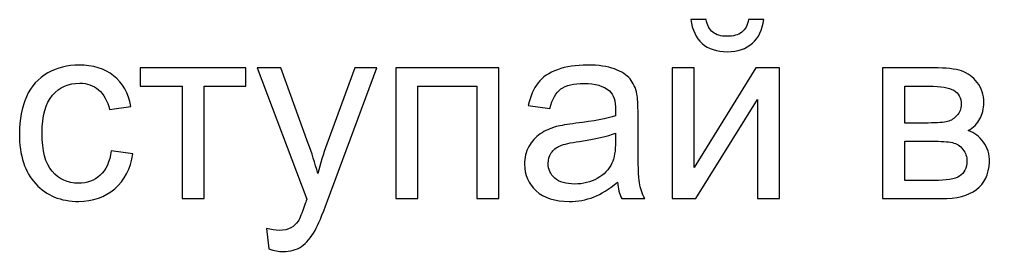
# Model space of a CAD drawing. Header units: centimetres. Extents: x 40 to 180, y 16 to 171.
# Drawn here: x 168.44 to 178.23, y 45.64 to 47.98 of the extents above; entities that cross this region are included whole.
import ezdxf

# ---------------------------------------------------------------- set-up
doc = ezdxf.new("R2010")
doc.units = ezdxf.units.CM
doc.header["$MEASUREMENT"] = 0
doc.layers.add('layer 1', color=7, linetype='Continuous')

msp = doc.modelspace()

# ---------------------------------------------------------------- linework, layer by layer
at = {"layer": 'layer 1', "color": 155}
for points, knots in [([(175.80015, 47.97754), (175.80015, 47.97754), (175.95255, 47.97754), (175.95255, 47.97754), (175.95255, 47.97754), (175.94027, 47.87298), (175.90217, 47.79254), (175.83867, 47.73666), (175.83867, 47.73666), (175.77517, 47.68036), (175.69093, 47.65242), (175.58552, 47.65242), (175.58552, 47.65242), (175.47969, 47.65242), (175.39502, 47.68036), (175.33194, 47.73582), (175.33194, 47.73582), (175.26887, 47.7917), (175.23077, 47.87213), (175.21849, 47.97754), (175.21849, 47.97754), (175.21849, 47.97754), (175.37089, 47.97754), (175.37089, 47.97754), (175.37089, 47.97754), (175.38232, 47.92039), (175.4056, 47.87763), (175.43989, 47.84969), (175.43989, 47.84969), (175.47418, 47.82133), (175.52075, 47.80736), (175.57875, 47.80736), (175.57875, 47.80736), (175.64606, 47.80736), (175.69686, 47.82091), (175.73115, 47.84842), (175.73115, 47.84842), (175.76544, 47.87552), (175.78872, 47.9187), (175.80015, 47.97754)], [0, 0, 0, 0, 0.0909091, 0.0909091, 0.0909091, 0.0909091, 0.1818182, 0.1818182, 0.1818182, 0.1818182, 0.2727273, 0.2727273, 0.2727273, 0.2727273, 0.3636364, 0.3636364, 0.3636364, 0.3636364, 0.4545455, 0.4545455, 0.4545455, 0.4545455, 0.5454545, 0.5454545, 0.5454545, 0.5454545, 0.6363636, 0.6363636, 0.6363636, 0.6363636, 0.7272727, 0.7272727, 0.7272727, 0.7272727, 0.8181818, 0.8181818, 0.8181818, 0.8181818, 1, 1, 1, 1]), ([(169.3693, 46.6542), (169.3693, 46.6542), (169.58774, 46.62372), (169.58774, 46.62372), (169.58774, 46.62372), (169.56361, 46.47344), (169.50265, 46.35617), (169.40401, 46.27108), (169.40401, 46.27108), (169.30538, 46.18599), (169.18388, 46.14366), (169.04037, 46.14366), (169.04037, 46.14366), (168.86045, 46.14366), (168.71567, 46.2025), (168.60645, 46.32019), (168.60645, 46.32019), (168.49681, 46.43788), (168.4422, 46.60636), (168.4422, 46.82565), (168.4422, 46.82565), (168.4422, 46.96789), (168.46591, 47.09193), (168.5129, 47.19861), (168.5129, 47.19861), (168.55989, 47.30486), (168.63143, 47.38487), (168.72795, 47.43779), (168.72795, 47.43779), (168.82405, 47.49113), (168.92861, 47.5178), (169.04206, 47.5178), (169.04206, 47.5178), (169.18473, 47.5178), (169.30199, 47.48182), (169.39258, 47.40943), (169.39258, 47.40943), (169.4836, 47.33704), (169.54202, 47.23417), (169.56742, 47.10124), (169.56742, 47.10124), (169.56742, 47.10124), (169.35152, 47.06822), (169.35152, 47.06822), (169.35152, 47.06822), (169.33078, 47.1567), (169.29437, 47.22316), (169.24145, 47.26803), (169.24145, 47.26803), (169.18896, 47.31248), (169.12546, 47.33492), (169.05095, 47.33492), (169.05095, 47.33492), (168.93835, 47.33492), (168.84691, 47.2947), (168.77621, 47.21427), (168.77621, 47.21427), (168.70594, 47.13341), (168.6708, 47.00641), (168.6708, 46.832), (168.6708, 46.832), (168.6708, 46.65505), (168.70467, 46.52678), (168.7724, 46.44677), (168.7724, 46.44677), (168.84056, 46.36676), (168.92903, 46.32654), (169.03783, 46.32654), (169.03783, 46.32654), (169.12588, 46.32654), (169.19912, 46.35321), (169.25754, 46.40697), (169.25754, 46.40697), (169.31638, 46.46031), (169.35364, 46.54286), (169.3693, 46.6542)], [0, 0, 0, 0, 0.05, 0.05, 0.05, 0.05, 0.1, 0.1, 0.1, 0.1, 0.15, 0.15, 0.15, 0.15, 0.2, 0.2, 0.2, 0.2, 0.25, 0.25, 0.25, 0.25, 0.3, 0.3, 0.3, 0.3, 0.35, 0.35, 0.35, 0.35, 0.4, 0.4, 0.4, 0.4, 0.45, 0.45, 0.45, 0.45, 0.5, 0.5, 0.5, 0.5, 0.55, 0.55, 0.55, 0.55, 0.6, 0.6, 0.6, 0.6, 0.65, 0.65, 0.65, 0.65, 0.7, 0.7, 0.7, 0.7, 0.75, 0.75, 0.75, 0.75, 0.8, 0.8, 0.8, 0.8, 0.85, 0.85, 0.85, 0.85, 0.9, 0.9, 0.9, 0.9, 1, 1, 1, 1]), ([(169.6614, 47.48986), (169.6614, 47.48986), (170.7282, 47.48986), (170.7282, 47.48986), (170.7282, 47.48986), (170.7282, 47.48986), (170.7282, 47.30444), (170.7282, 47.30444), (170.7282, 47.30444), (170.7282, 47.30444), (170.30656, 47.30444), (170.30656, 47.30444), (170.30656, 47.30444), (170.30656, 47.30444), (170.30656, 46.1716), (170.30656, 46.1716), (170.30656, 46.1716), (170.30656, 46.1716), (170.08304, 46.1716), (170.08304, 46.1716), (170.08304, 46.1716), (170.08304, 46.1716), (170.08304, 47.30444), (170.08304, 47.30444), (170.08304, 47.30444), (170.08304, 47.30444), (169.6614, 47.30444), (169.6614, 47.30444), (169.6614, 47.30444), (169.6614, 47.30444), (169.6614, 47.48986), (169.6614, 47.48986)], [0, 0, 0, 0, 0.1111111, 0.1111111, 0.1111111, 0.1111111, 0.2222222, 0.2222222, 0.2222222, 0.2222222, 0.3333333, 0.3333333, 0.3333333, 0.3333333, 0.4444444, 0.4444444, 0.4444444, 0.4444444, 0.5555556, 0.5555556, 0.5555556, 0.5555556, 0.6666667, 0.6666667, 0.6666667, 0.6666667, 0.7777778, 0.7777778, 0.7777778, 0.7777778, 1, 1, 1, 1]), ([(170.95976, 45.66487), (170.95976, 45.66487), (170.93436, 45.87146), (170.93436, 45.87146), (170.93436, 45.87146), (170.98347, 45.85833), (171.0258, 45.85156), (171.06221, 45.85156), (171.06221, 45.85156), (171.11216, 45.85156), (171.15195, 45.86003), (171.18159, 45.87654), (171.18159, 45.87654), (171.21164, 45.89305), (171.2362, 45.91633), (171.25525, 45.94596), (171.25525, 45.94596), (171.26922, 45.9684), (171.29208, 46.02386), (171.3234, 46.11276), (171.3234, 46.11276), (171.32764, 46.12503), (171.33399, 46.14324), (171.3433, 46.16737), (171.3433, 46.16737), (171.3433, 46.16737), (170.84292, 47.48986), (170.84292, 47.48986), (170.84292, 47.48986), (170.84292, 47.48986), (171.08168, 47.48986), (171.08168, 47.48986), (171.08168, 47.48986), (171.08168, 47.48986), (171.35685, 46.72871), (171.35685, 46.72871), (171.35685, 46.72871), (171.39283, 46.63261), (171.42458, 46.53101), (171.45294, 46.42433), (171.45294, 46.42433), (171.47877, 46.52466), (171.50925, 46.62372), (171.54481, 46.72109), (171.54481, 46.72109), (171.54481, 46.72109), (171.8259, 47.48986), (171.8259, 47.48986), (171.8259, 47.48986), (171.8259, 47.48986), (172.049, 47.48986), (172.049, 47.48986), (172.049, 47.48986), (172.049, 47.48986), (171.55073, 46.14874), (171.55073, 46.14874), (171.55073, 46.14874), (171.49697, 46.00438), (171.45506, 45.90532), (171.425, 45.85071), (171.425, 45.85071), (171.38521, 45.77748), (171.33949, 45.72371), (171.28827, 45.68942), (171.28827, 45.68942), (171.23662, 45.65513), (171.17524, 45.6382), (171.10412, 45.6382), (171.10412, 45.6382), (171.06094, 45.6382), (171.01268, 45.64709), (170.95976, 45.66487)], [0, 0, 0, 0, 0.0526316, 0.0526316, 0.0526316, 0.0526316, 0.1052632, 0.1052632, 0.1052632, 0.1052632, 0.1578947, 0.1578947, 0.1578947, 0.1578947, 0.2105263, 0.2105263, 0.2105263, 0.2105263, 0.2631579, 0.2631579, 0.2631579, 0.2631579, 0.3157895, 0.3157895, 0.3157895, 0.3157895, 0.3684211, 0.3684211, 0.3684211, 0.3684211, 0.4210526, 0.4210526, 0.4210526, 0.4210526, 0.4736842, 0.4736842, 0.4736842, 0.4736842, 0.5263158, 0.5263158, 0.5263158, 0.5263158, 0.5789474, 0.5789474, 0.5789474, 0.5789474, 0.6315789, 0.6315789, 0.6315789, 0.6315789, 0.6842105, 0.6842105, 0.6842105, 0.6842105, 0.7368421, 0.7368421, 0.7368421, 0.7368421, 0.7894737, 0.7894737, 0.7894737, 0.7894737, 0.8421053, 0.8421053, 0.8421053, 0.8421053, 0.8947368, 0.8947368, 0.8947368, 0.8947368, 1, 1, 1, 1]), ([(172.23992, 47.48986), (172.23992, 47.48986), (173.28132, 47.48986), (173.28132, 47.48986), (173.28132, 47.48986), (173.28132, 47.48986), (173.28132, 46.1716), (173.28132, 46.1716), (173.28132, 46.1716), (173.28132, 46.1716), (173.0578, 46.1716), (173.0578, 46.1716), (173.0578, 46.1716), (173.0578, 46.1716), (173.0578, 47.30444), (173.0578, 47.30444), (173.0578, 47.30444), (173.0578, 47.30444), (172.46344, 47.30444), (172.46344, 47.30444), (172.46344, 47.30444), (172.46344, 47.30444), (172.46344, 46.1716), (172.46344, 46.1716), (172.46344, 46.1716), (172.46344, 46.1716), (172.23992, 46.1716), (172.23992, 46.1716), (172.23992, 46.1716), (172.23992, 46.1716), (172.23992, 47.48986), (172.23992, 47.48986)], [0, 0, 0, 0, 0.1111111, 0.1111111, 0.1111111, 0.1111111, 0.2222222, 0.2222222, 0.2222222, 0.2222222, 0.3333333, 0.3333333, 0.3333333, 0.3333333, 0.4444444, 0.4444444, 0.4444444, 0.4444444, 0.5555556, 0.5555556, 0.5555556, 0.5555556, 0.6666667, 0.6666667, 0.6666667, 0.6666667, 0.7777778, 0.7777778, 0.7777778, 0.7777778, 1, 1, 1, 1]), ([(174.47639, 46.3367), (174.39342, 46.266), (174.31341, 46.21647), (174.23678, 46.18726), (174.23678, 46.18726), (174.16016, 46.15805), (174.07803, 46.14366), (173.98998, 46.14366), (173.98998, 46.14366), (173.8452, 46.14366), (173.73386, 46.1788), (173.65597, 46.24949), (173.65597, 46.24949), (173.57808, 46.31977), (173.53913, 46.40994), (173.53913, 46.51958), (173.53913, 46.51958), (173.53913, 46.58393), (173.55395, 46.64277), (173.58316, 46.69611), (173.58316, 46.69611), (173.61279, 46.74945), (173.65131, 46.79178), (173.69873, 46.82396), (173.69873, 46.82396), (173.74656, 46.85613), (173.7999, 46.88068), (173.85959, 46.89719), (173.85959, 46.89719), (173.90362, 46.90862), (173.97008, 46.91963), (174.05856, 46.93064), (174.05856, 46.93064), (174.2389, 46.9518), (174.37225, 46.97763), (174.45734, 47.00726), (174.45734, 47.00726), (174.45819, 47.03774), (174.45861, 47.05721), (174.45861, 47.06526), (174.45861, 47.06526), (174.45861, 47.15585), (174.43744, 47.21977), (174.39511, 47.25703), (174.39511, 47.25703), (174.33796, 47.3074), (174.25287, 47.33238), (174.14026, 47.33238), (174.14026, 47.33238), (174.03485, 47.33238), (173.95696, 47.31375), (173.90701, 47.27692), (173.90701, 47.27692), (173.85663, 47.24009), (173.8198, 47.1749), (173.79567, 47.08092), (173.79567, 47.08092), (173.79567, 47.08092), (173.57723, 47.1114), (173.57723, 47.1114), (173.57723, 47.1114), (173.59713, 47.20496), (173.62972, 47.28073), (173.67544, 47.33831), (173.67544, 47.33831), (173.72116, 47.39588), (173.7872, 47.43991), (173.87356, 47.47123), (173.87356, 47.47123), (173.9595, 47.50214), (174.05983, 47.5178), (174.17328, 47.5178), (174.17328, 47.5178), (174.28589, 47.5178), (174.37775, 47.50468), (174.44845, 47.47801), (174.44845, 47.47801), (174.51872, 47.45134), (174.57079, 47.41832), (174.60381, 47.3781), (174.60381, 47.3781), (174.63683, 47.33788), (174.66012, 47.28708), (174.67366, 47.2257), (174.67366, 47.2257), (174.68086, 47.1876), (174.68467, 47.11902), (174.68467, 47.02038), (174.68467, 47.02038), (174.68467, 47.02038), (174.68467, 46.72405), (174.68467, 46.72405), (174.68467, 46.72405), (174.68467, 46.51704), (174.68933, 46.38623), (174.69864, 46.33077), (174.69864, 46.33077), (174.70753, 46.27532), (174.72616, 46.2224), (174.75325, 46.1716), (174.75325, 46.1716), (174.75325, 46.1716), (174.51957, 46.1716), (174.51957, 46.1716), (174.51957, 46.1716), (174.49713, 46.21859), (174.48274, 46.27362), (174.47639, 46.3367)], [0, 0, 0, 0, 0.0357143, 0.0357143, 0.0357143, 0.0357143, 0.0714286, 0.0714286, 0.0714286, 0.0714286, 0.1071429, 0.1071429, 0.1071429, 0.1071429, 0.1428571, 0.1428571, 0.1428571, 0.1428571, 0.1785714, 0.1785714, 0.1785714, 0.1785714, 0.2142857, 0.2142857, 0.2142857, 0.2142857, 0.25, 0.25, 0.25, 0.25, 0.2857143, 0.2857143, 0.2857143, 0.2857143, 0.3214286, 0.3214286, 0.3214286, 0.3214286, 0.3571429, 0.3571429, 0.3571429, 0.3571429, 0.3928571, 0.3928571, 0.3928571, 0.3928571, 0.4285714, 0.4285714, 0.4285714, 0.4285714, 0.4642857, 0.4642857, 0.4642857, 0.4642857, 0.5, 0.5, 0.5, 0.5, 0.5357143, 0.5357143, 0.5357143, 0.5357143, 0.5714286, 0.5714286, 0.5714286, 0.5714286, 0.6071429, 0.6071429, 0.6071429, 0.6071429, 0.6428571, 0.6428571, 0.6428571, 0.6428571, 0.6785714, 0.6785714, 0.6785714, 0.6785714, 0.7142857, 0.7142857, 0.7142857, 0.7142857, 0.75, 0.75, 0.75, 0.75, 0.7857143, 0.7857143, 0.7857143, 0.7857143, 0.8214286, 0.8214286, 0.8214286, 0.8214286, 0.8571429, 0.8571429, 0.8571429, 0.8571429, 0.8928571, 0.8928571, 0.8928571, 0.8928571, 0.9285714, 0.9285714, 0.9285714, 0.9285714, 1, 1, 1, 1]), ([(175.02799, 47.48986), (175.02799, 47.48986), (175.25151, 47.48986), (175.25151, 47.48986), (175.25151, 47.48986), (175.25151, 47.48986), (175.25151, 46.48444), (175.25151, 46.48444), (175.25151, 46.48444), (175.25151, 46.48444), (175.87254, 47.48986), (175.87254, 47.48986), (175.87254, 47.48986), (175.87254, 47.48986), (176.11257, 47.48986), (176.11257, 47.48986), (176.11257, 47.48986), (176.11257, 47.48986), (176.11257, 46.1716), (176.11257, 46.1716), (176.11257, 46.1716), (176.11257, 46.1716), (175.88905, 46.1716), (175.88905, 46.1716), (175.88905, 46.1716), (175.88905, 46.1716), (175.88905, 47.17067), (175.88905, 47.17067), (175.88905, 47.17067), (175.88905, 47.17067), (175.26887, 46.1716), (175.26887, 46.1716), (175.26887, 46.1716), (175.26887, 46.1716), (175.02799, 46.1716), (175.02799, 46.1716), (175.02799, 46.1716), (175.02799, 46.1716), (175.02799, 47.48986), (175.02799, 47.48986)], [0, 0, 0, 0, 0.0909091, 0.0909091, 0.0909091, 0.0909091, 0.1818182, 0.1818182, 0.1818182, 0.1818182, 0.2727273, 0.2727273, 0.2727273, 0.2727273, 0.3636364, 0.3636364, 0.3636364, 0.3636364, 0.4545455, 0.4545455, 0.4545455, 0.4545455, 0.5454545, 0.5454545, 0.5454545, 0.5454545, 0.6363636, 0.6363636, 0.6363636, 0.6363636, 0.7272727, 0.7272727, 0.7272727, 0.7272727, 0.8181818, 0.8181818, 0.8181818, 0.8181818, 1, 1, 1, 1]), ([(174.45861, 46.832), (174.37733, 46.79898), (174.25541, 46.77104), (174.09285, 46.74818), (174.09285, 46.74818), (174.00056, 46.73506), (173.93537, 46.72024), (173.89727, 46.70373), (173.89727, 46.70373), (173.85917, 46.68722), (173.82996, 46.66309), (173.80922, 46.63176), (173.80922, 46.63176), (173.78847, 46.60001), (173.77789, 46.56488), (173.77789, 46.52593), (173.77789, 46.52593), (173.77789, 46.46709), (173.80033, 46.41756), (173.84562, 46.37819), (173.84562, 46.37819), (173.89092, 46.33882), (173.95696, 46.31892), (174.04374, 46.31892), (174.04374, 46.31892), (174.12968, 46.31892), (174.2063, 46.33755), (174.27361, 46.37522), (174.27361, 46.37522), (174.3405, 46.41248), (174.39003, 46.4637), (174.42136, 46.52847), (174.42136, 46.52847), (174.44549, 46.57885), (174.45734, 46.65293), (174.45734, 46.75072), (174.45734, 46.75072), (174.45734, 46.75072), (174.45861, 46.832), (174.45861, 46.832)], [0, 0, 0, 0, 0.0909091, 0.0909091, 0.0909091, 0.0909091, 0.1818182, 0.1818182, 0.1818182, 0.1818182, 0.2727273, 0.2727273, 0.2727273, 0.2727273, 0.3636364, 0.3636364, 0.3636364, 0.3636364, 0.4545455, 0.4545455, 0.4545455, 0.4545455, 0.5454545, 0.5454545, 0.5454545, 0.5454545, 0.6363636, 0.6363636, 0.6363636, 0.6363636, 0.7272727, 0.7272727, 0.7272727, 0.7272727, 0.8181818, 0.8181818, 0.8181818, 0.8181818, 1, 1, 1, 1])]:
    msp.add_open_spline(points, degree=3, knots=knots, dxfattribs=at)
at = {"layer": 'layer 1', "color": 250}
for points, knots in [([(177.1527, 47.48986), (177.1527, 47.48986), (177.66705, 47.48986), (177.66705, 47.48986), (177.66705, 47.48986), (177.7932, 47.48986), (177.88718, 47.47928), (177.94899, 47.45811), (177.94899, 47.45811), (178.01037, 47.43694), (178.06329, 47.39842), (178.10732, 47.34212), (178.10732, 47.34212), (178.15177, 47.28539), (178.17378, 47.21808), (178.17378, 47.13934), (178.17378, 47.13934), (178.17378, 47.07626), (178.16066, 47.02123), (178.13483, 46.97466), (178.13483, 46.97466), (178.10859, 46.92767), (178.06964, 46.8883), (178.01715, 46.85698), (178.01715, 46.85698), (178.07895, 46.83623), (178.13018, 46.79771), (178.17124, 46.74098), (178.17124, 46.74098), (178.21188, 46.68468), (178.2322, 46.61737), (178.2322, 46.5399), (178.2322, 46.5399), (178.22416, 46.41502), (178.17928, 46.32231), (178.09843, 46.26219), (178.09843, 46.26219), (178.01757, 46.20166), (177.89988, 46.1716), (177.74579, 46.1716), (177.74579, 46.1716), (177.74579, 46.1716), (177.1527, 46.1716), (177.1527, 46.1716), (177.1527, 46.1716), (177.1527, 46.1716), (177.1527, 47.48986), (177.1527, 47.48986)], [0, 0, 0, 0, 0.0769231, 0.0769231, 0.0769231, 0.0769231, 0.1538462, 0.1538462, 0.1538462, 0.1538462, 0.2307692, 0.2307692, 0.2307692, 0.2307692, 0.3076923, 0.3076923, 0.3076923, 0.3076923, 0.3846154, 0.3846154, 0.3846154, 0.3846154, 0.4615385, 0.4615385, 0.4615385, 0.4615385, 0.5384615, 0.5384615, 0.5384615, 0.5384615, 0.6153846, 0.6153846, 0.6153846, 0.6153846, 0.6923077, 0.6923077, 0.6923077, 0.6923077, 0.7692308, 0.7692308, 0.7692308, 0.7692308, 0.8461538, 0.8461538, 0.8461538, 0.8461538, 1, 1, 1, 1]), ([(177.37622, 46.9336), (177.37622, 46.9336), (177.61329, 46.9336), (177.61329, 46.9336), (177.61329, 46.9336), (177.70769, 46.9336), (177.77288, 46.93868), (177.80802, 46.94842), (177.80802, 46.94842), (177.84358, 46.95858), (177.87533, 46.97847), (177.90327, 47.00895), (177.90327, 47.00895), (177.93121, 47.03901), (177.94518, 47.07542), (177.94518, 47.11775), (177.94518, 47.11775), (177.94518, 47.1876), (177.92063, 47.23586), (177.87194, 47.26338), (177.87194, 47.26338), (177.82284, 47.29089), (177.73902, 47.30444), (177.62048, 47.30444), (177.62048, 47.30444), (177.62048, 47.30444), (177.37622, 47.30444), (177.37622, 47.30444), (177.37622, 47.30444), (177.37622, 47.30444), (177.37622, 46.9336), (177.37622, 46.9336)], [0, 0, 0, 0, 0.1111111, 0.1111111, 0.1111111, 0.1111111, 0.2222222, 0.2222222, 0.2222222, 0.2222222, 0.3333333, 0.3333333, 0.3333333, 0.3333333, 0.4444444, 0.4444444, 0.4444444, 0.4444444, 0.5555556, 0.5555556, 0.5555556, 0.5555556, 0.6666667, 0.6666667, 0.6666667, 0.6666667, 0.7777778, 0.7777778, 0.7777778, 0.7777778, 1, 1, 1, 1]), ([(177.37622, 46.35448), (177.37622, 46.35448), (177.66959, 46.35448), (177.66959, 46.35448), (177.66959, 46.35448), (177.79574, 46.35448), (177.88253, 46.3693), (177.92952, 46.39851), (177.92952, 46.39851), (177.97651, 46.42814), (178.00106, 46.47852), (178.0036, 46.55091), (178.0036, 46.55091), (178.0036, 46.59282), (177.99005, 46.63219), (177.96296, 46.66817), (177.96296, 46.66817), (177.93544, 46.70415), (177.89988, 46.72701), (177.85628, 46.73633), (177.85628, 46.73633), (177.81268, 46.74606), (177.7424, 46.75072), (177.64588, 46.75072), (177.64588, 46.75072), (177.64588, 46.75072), (177.37622, 46.75072), (177.37622, 46.75072), (177.37622, 46.75072), (177.37622, 46.75072), (177.37622, 46.35448), (177.37622, 46.35448)], [0, 0, 0, 0, 0.1111111, 0.1111111, 0.1111111, 0.1111111, 0.2222222, 0.2222222, 0.2222222, 0.2222222, 0.3333333, 0.3333333, 0.3333333, 0.3333333, 0.4444444, 0.4444444, 0.4444444, 0.4444444, 0.5555556, 0.5555556, 0.5555556, 0.5555556, 0.6666667, 0.6666667, 0.6666667, 0.6666667, 0.7777778, 0.7777778, 0.7777778, 0.7777778, 1, 1, 1, 1])]:
    msp.add_open_spline(points, degree=3, knots=knots, dxfattribs=at)

doc.saveas('drawing.dxf')
